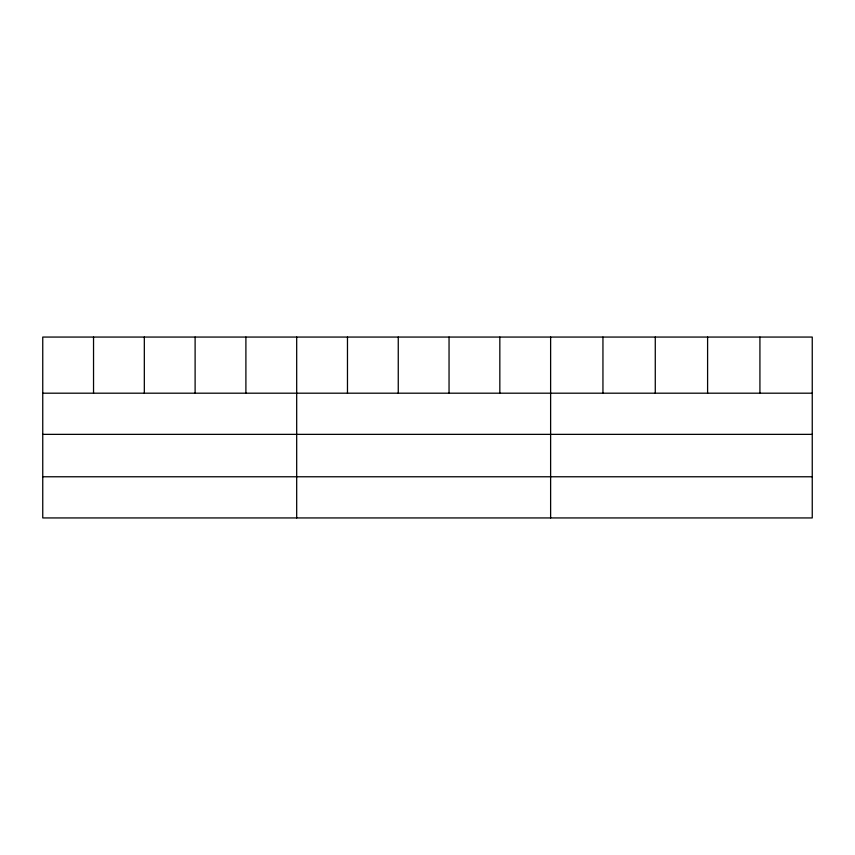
<?xml version="1.0" encoding="UTF-8"?>
<svg xmlns="http://www.w3.org/2000/svg" width="855" height="855" viewBox="0 0 855 855"><rect width="100%" height="100%" fill="white"/><g stroke="black" fill="none" stroke-linecap="round" stroke-linejoin="round"><path stroke-width="1.28" d="M812.25 434.361L812.25 337.062L42.75 337.062L42.75 517.938L812.25 517.938L812.25 434.361L42.75 434.361M42.75 393.193L812.25 393.193M42.75 476.769L812.25 476.769M759.924 337.062L759.924 393.193M707.598 337.062L707.598 393.193M655.272 337.062L655.272 393.193M602.946 337.062L602.946 393.193M550.62 337.062L550.62 517.938M499.833 337.062L499.833 393.193M449.046 337.062L449.046 393.193M398.259 337.062L398.259 393.193M347.472 337.062L347.472 393.193M296.685 337.062L296.685 517.938M245.898 337.062L245.898 393.193M195.111 337.062L195.111 393.193M144.324 337.062L144.324 393.193M93.537 337.062L93.537 393.193"/></g></svg>
